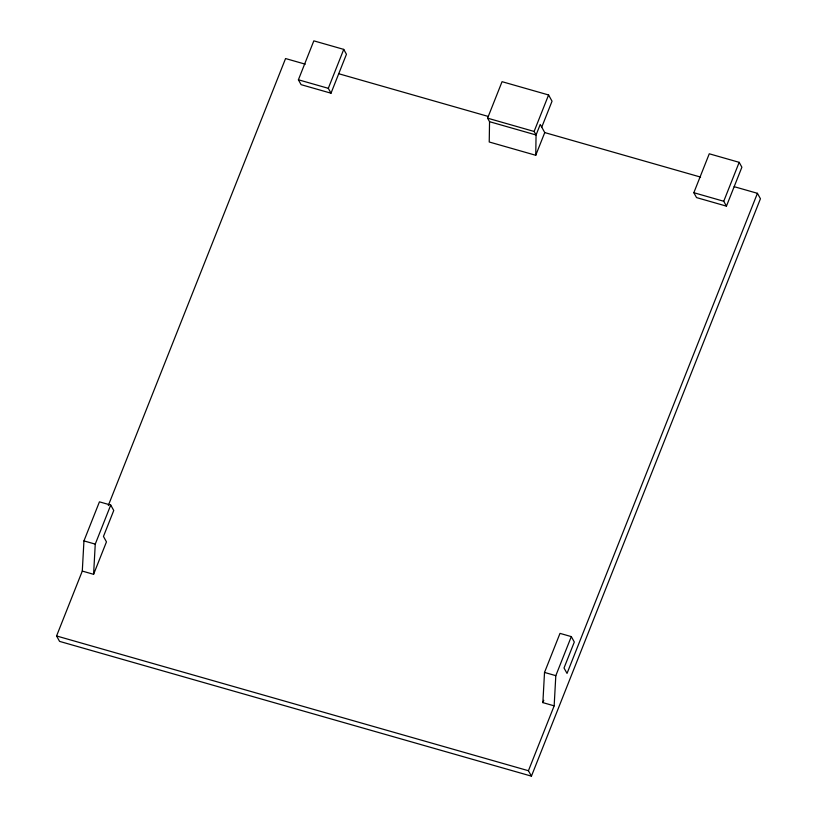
<?xml version="1.0" encoding="UTF-8"?>
<svg xmlns="http://www.w3.org/2000/svg" width="817" height="817" viewBox="0 0 817 817"><rect width="100%" height="100%" fill="white"/><g stroke="black" fill="none" stroke-linecap="round" stroke-linejoin="round"><path stroke-width="1.23" d="M541.753 127.156L552.037 101.206L548.585 94.966L502.057 81.68L487.586 118.169L489.546 121.692L489.23 141.995L535.748 155.281L544.755 132.579L540.241 124.439L536.064 134.979L535.748 155.281M82.292 571.083L83.947 540.895L99.439 501.842L110.734 505.069L113.747 510.492L103.453 536.442L106.455 541.875L93.598 574.31L82.292 571.083L56.567 635.963L59.57 641.386L531.438 776.15L760.433 198.745L757.43 193.312L734.166 186.674M93.598 574.31L95.252 544.122L110.734 505.069M531.438 776.15L528.436 770.727L554.161 705.847L542.866 702.62L544.52 672.432L560.002 633.379L571.308 636.606L574.31 642.029L564.016 667.989L567.029 673.412L757.43 193.312M554.161 705.847L555.815 675.659L571.308 636.606M108.324 505.457L285.562 58.548L305.262 64.175M298.399 79.78L313.83 40.85L343.743 49.388L346.449 54.269L331.008 93.199L301.105 84.662L298.399 79.78L328.301 88.318L331.008 93.199M328.301 88.318L343.743 49.388M489.546 121.692L536.064 134.979L534.114 131.455L548.585 94.966M693.837 192.71L709.268 153.79L739.181 162.328L741.887 167.209L726.446 206.139L696.544 197.591L693.837 192.71L723.739 201.258L726.446 206.139M723.739 201.258L739.181 162.328M542.866 702.62L543.785 700.302M338.728 73.734L488.413 116.484M544.755 132.579L700.577 177.085M487.586 118.169L534.114 131.455M83.947 540.895L95.252 544.122M544.52 672.432L555.815 675.659M56.567 635.963L528.436 770.727"/></g></svg>
